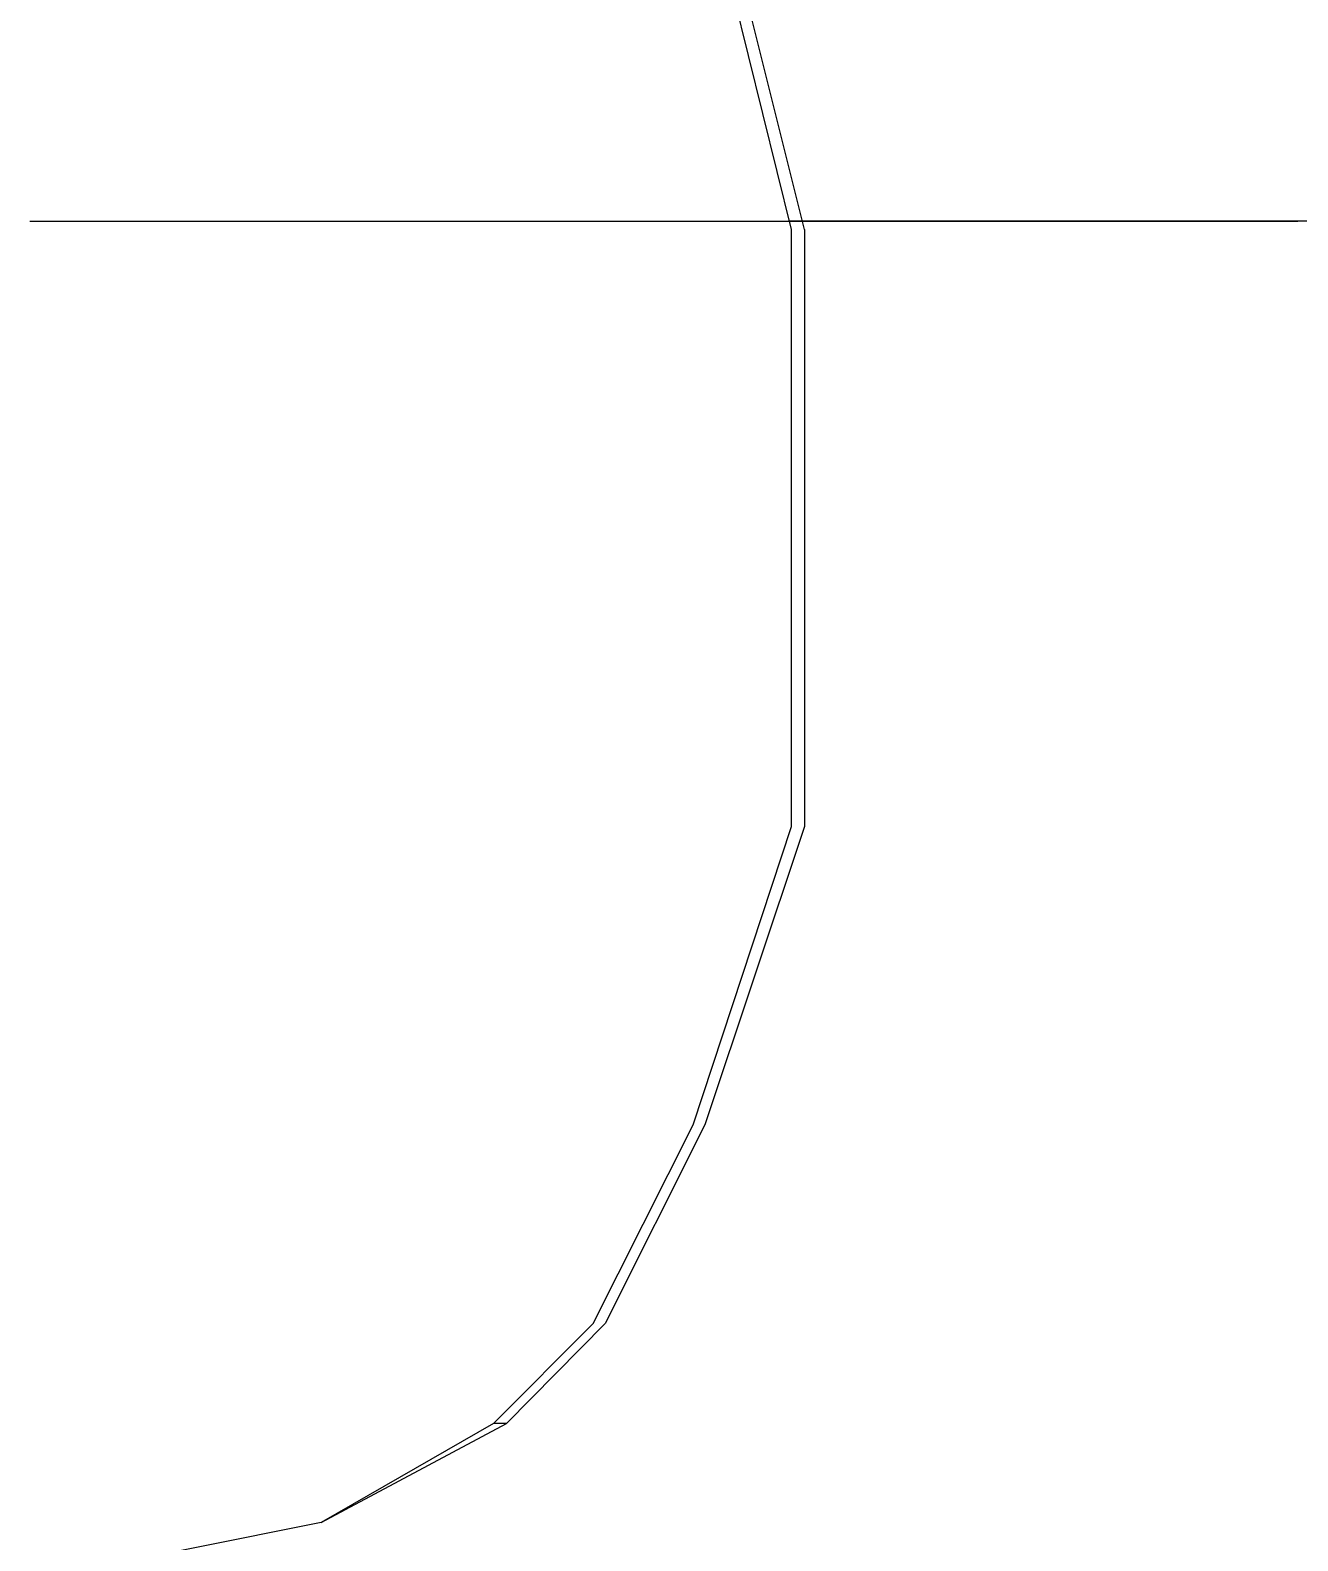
# Model space of a CAD drawing. Extents: x 65572 to 72871, y 30718 to 33858.
# Drawn here: x 65960.75 to 65968.46, y 30839.52 to 30848.7 of the extents above; entities that cross this region are included whole.
import ezdxf

# ---------------------------------------------------------------- set-up
doc = ezdxf.new("R2010")
doc.units = 0
doc.header["$LTSCALE"] = 0.5
doc.header["$MEASUREMENT"] = 0
doc.layers.get('0').update_dxf_attribs({"color": 20, "linetype": 'CONTINUOUS'})
doc.layers.get('DEFPOINTS').update_dxf_attribs({"linetype": 'CONTINUOUS', "lineweight": 5})
doc.layers.add('Annotations', color=40, linetype='CONTINUOUS', lineweight=5)
doc.layers.add('Layout', color=154, linetype='CONTINUOUS', lineweight=5)
doc.styles.get("Standard").update_dxf_attribs({"font": 'arial.ttf'})
doc.dimstyles.new('ARCH', dxfattribs={"dimscale": 96, "dimtxt": 0.0625, "dimasz": 0.0625, "dimexe": 0.04, "dimexo": 0.09375, "dimgap": 0.03125, "dimtad": 1, "dimdec": 0, "dimrnd": 0.0625, "dimzin": 3, "dimdsep": 46, "dimlunit": 4, "dimtxsty": 'Standard', "dimblk1": 'ARCHTICK', "dimblk2": 'ARCHTICK', "dimsah": 1, "dimcen": 0, "dimdle": 0.03125, "dimclrd": 256, "dimclre": 256, "dimclrt": 256, "dimazin": 0, "dimtfac": 1, "dimtdec": 0, "dimtmove": 2, "dimatfit": 3, "dimldrblk": 'OBLIQUE', "dimfxl": 0.3, "dimfxlon": 1, "dimfrac": 2, "dimarcsym": 0})

# ---------------------------------------------------------------- blocks, each defined once
blk = doc.blocks.new('_ArchTick')
at = {"const_width": 0.15}
blk.add_lwpolyline([(-0.5, -0.5), (0.5, 0.5)], dxfattribs=at)
blk = doc.blocks.new('*D33')
at = {"layer": 'Annotations', "lineweight": -2}
for p, q in [((65894.4316, 30757.0648), (65894.4316, 30880.0465)), ((65923.2316, 30877.0465), (65890.5916, 30877.0465)), ((65923.2316, 30760.0648), (65890.5916, 30760.0648))]:
    blk.add_line(p, q, dxfattribs=at)
at = {"layer": 'DEFPOINTS', "color": 0}
for p in [(65894.4316, 30877.0465), (65967.6312, 30877.0465), (65967.6312, 30760.0648)]:
    blk.add_point(p, dxfattribs=at)
at = {"layer": 'Annotations', "lineweight": -2, "xscale": 6, "yscale": 6, "zscale": 6}
for p, rotation in [((65894.4316, 30877.0465), 90), ((65894.4316, 30760.0648), 270)]:
    blk.add_blockref('_ArchTick', p, dxfattribs=dict(at, rotation=rotation))
at = {"layer": 'Annotations', "insert": (65900.4946, 30818.5556), "char_height": 6, "attachment_point": 5, "rotation": 270}
blk.add_mtext('9\'-9"', dxfattribs=at)
blk = doc.blocks.new('_Oblique')
at = {"lineweight": -2}
blk.add_line((-0.5, -0.5), (0.5, 0.5), dxfattribs=at)
blk = doc.blocks.new('12fstg01')
at = {"color": 0, "linetype": 'ByBlock'}
for p, q in [((-0.1651, 0.78624), (-0.10158, 0.79897)), ((-0.1651, 0.78624), (-0.18876, 0.7736)), ((-0.1871, 0.7736), (-0.1651, 0.78624)), ((-0.20136, 0.76086), (-0.18876, 0.7736)), ((-0.1871, 0.7736), (-0.19983, 0.76086)), ((-0.18876, 0.7736), (-0.1871, 0.7736)), ((-0.21409, 0.73549), (-0.20136, 0.76086)), ((-0.19983, 0.76086), (-0.21257, 0.73549)), ((-0.22682, 0.69739), (-0.21409, 0.73549)), ((-0.21257, 0.73549), (-0.22516, 0.69739)), ((-0.22682, 0.62118), (-0.22682, 0.69739)), ((-0.22516, 0.69739), (-0.22516, 0.62118)), ((-0.22682, 0.62118), (-0.21409, 0.57035)), ((-0.22516, 0.62118), (-0.21257, 0.57035))]:
    blk.add_line(p, q, dxfattribs=at)

msp = doc.modelspace()

# ---------------------------------------------------------------- linework, layer by layer
at = {"layer": 'Layout', "linetype": 'ByBlock'}
for points in [[(65960.752104, 30847.537069), (65960.757329, 30847.537069), (65960.762554, 30847.537069), (65960.767779, 30847.537069), (65960.773004, 30847.537069), (65960.778229, 30847.537069), (65960.783454, 30847.537069), (65960.788679, 30847.537069), (65960.793904, 30847.537069), (65960.799129, 30847.537069), (65960.804353, 30847.537069), (65960.809578, 30847.537069), (65960.814803, 30847.537069), (65960.820028, 30847.537069), (65960.825253, 30847.537069), (65960.830478, 30847.537069), (65960.835703, 30847.537069), (65960.840928, 30847.537069), (65960.846153, 30847.537069), (65960.851378, 30847.537069), (65960.856603, 30847.537069), (65960.861828, 30847.537069), (65960.867053, 30847.537069), (65960.872278, 30847.537069), (65960.877503, 30847.537069), (65960.882728, 30847.537069), (65960.887953, 30847.537069), (65960.893178, 30847.537069), (65960.898403, 30847.537069), (65960.903628, 30847.537069), (65960.908853, 30847.537069), (65960.914078, 30847.537069), (65960.919303, 30847.537069), (65960.924528, 30847.537069), (65960.929753, 30847.537069), (65960.934978, 30847.537069), (65960.940202, 30847.537069), (65960.945427, 30847.537069), (65960.950652, 30847.537069), (65960.955877, 30847.537069), (65960.961102, 30847.537069), (65960.966327, 30847.537069), (65960.971552, 30847.537069), (65960.976777, 30847.537069), (65960.982002, 30847.537069), (65960.987227, 30847.537069), (65960.992452, 30847.537069), (65960.997677, 30847.537069), (65961.002902, 30847.537069), (65961.008127, 30847.537069), (65961.013352, 30847.537069), (65961.018577, 30847.537069), (65961.023802, 30847.537069), (65961.029027, 30847.537069), (65961.034252, 30847.537069), (65961.039477, 30847.537069), (65961.044702, 30847.537069), (65961.049927, 30847.537069), (65961.055152, 30847.537069), (65961.060377, 30847.537069), (65961.065602, 30847.537069), (65961.070826, 30847.537069), (65961.076051, 30847.537069), (65961.081276, 30847.537069), (65961.086501, 30847.537069), (65961.091726, 30847.537069), (65961.096951, 30847.537069), (65961.102176, 30847.537069), (65961.107401, 30847.537069), (65961.112626, 30847.537069), (65961.117851, 30847.537069), (65961.123076, 30847.537069), (65961.128301, 30847.537069), (65961.133526, 30847.537069), (65961.138751, 30847.537069), (65961.143976, 30847.537069), (65961.149201, 30847.537069), (65961.154426, 30847.537069), (65961.159651, 30847.537069), (65961.164876, 30847.537069), (65961.170101, 30847.537069), (65961.175326, 30847.537069), (65961.180551, 30847.537069), (65961.185776, 30847.537069), (65961.191001, 30847.537069), (65961.196226, 30847.537069), (65961.201451, 30847.537069), (65961.206675, 30847.537069), (65961.2119, 30847.537069), (65961.217125, 30847.537069), (65961.22235, 30847.537069), (65961.227575, 30847.537069), (65961.2328, 30847.537069), (65961.238025, 30847.537069), (65961.24325, 30847.537069), (65961.248475, 30847.537069), (65961.2537, 30847.537069), (65961.258925, 30847.537069), (65961.26415, 30847.537069), (65961.269375, 30847.537069), (65961.2746, 30847.537069), (65961.279825, 30847.537069), (65961.28505, 30847.537069), (65961.290275, 30847.537069), (65961.2955, 30847.537069), (65961.300725, 30847.537069), (65961.30595, 30847.537069), (65961.311175, 30847.537069), (65961.3164, 30847.537069), (65961.321625, 30847.537069), (65961.32685, 30847.537069), (65961.332075, 30847.537069), (65961.3373, 30847.537069), (65961.342524, 30847.537069), (65961.347749, 30847.537069), (65961.352974, 30847.537069), (65961.358199, 30847.537069), (65961.363424, 30847.537069), (65961.368649, 30847.537069), (65961.373874, 30847.537069), (65961.379099, 30847.537069), (65961.384324, 30847.537069), (65961.389549, 30847.537069), (65961.394774, 30847.537069), (65961.399999, 30847.537069), (65961.405224, 30847.537069), (65961.410449, 30847.537069), (65961.415674, 30847.537069), (65961.420899, 30847.537069), (65961.426124, 30847.537069), (65961.431349, 30847.537069), (65961.436574, 30847.537069), (65961.441799, 30847.537069), (65961.447024, 30847.537069), (65961.452249, 30847.537069), (65961.457474, 30847.537069), (65961.462699, 30847.537069), (65961.467924, 30847.537069), (65961.473148, 30847.537069), (65961.478373, 30847.537069), (65961.483598, 30847.537069), (65961.488823, 30847.537069), (65961.494048, 30847.537069), (65961.499273, 30847.537069), (65961.504498, 30847.537069), (65961.509723, 30847.537069), (65961.514948, 30847.537069), (65961.520173, 30847.537069), (65961.525398, 30847.537069), (65961.530623, 30847.537069), (65961.535848, 30847.537069), (65961.541073, 30847.537069), (65961.546298, 30847.537069), (65961.551523, 30847.537069), (65961.556748, 30847.537069), (65961.561973, 30847.537069), (65961.567198, 30847.537069), (65961.572423, 30847.537069), (65961.577648, 30847.537069), (65961.582873, 30847.537069), (65961.588098, 30847.537069), (65961.593323, 30847.537069), (65961.598548, 30847.537069), (65961.603773, 30847.537069), (65961.608997, 30847.537069), (65961.614222, 30847.537069), (65961.619447, 30847.537069), (65961.624672, 30847.537069), (65961.629897, 30847.537069), (65961.635122, 30847.537069), (65961.640347, 30847.537069), (65961.645572, 30847.537069), (65961.650797, 30847.537069), (65961.656022, 30847.537069), (65961.661247, 30847.537069), (65961.666472, 30847.537069), (65961.671697, 30847.537069), (65961.676922, 30847.537069), (65961.682147, 30847.537069), (65961.687372, 30847.537069), (65961.692597, 30847.537069), (65961.697822, 30847.537069), (65961.703047, 30847.537069), (65961.708272, 30847.537069), (65961.713497, 30847.537069), (65961.718722, 30847.537069), (65961.723947, 30847.537069), (65961.729172, 30847.537069), (65961.734397, 30847.537069), (65961.739622, 30847.537069), (65961.744846, 30847.537069), (65961.750071, 30847.537069), (65961.755296, 30847.537069), (65961.760521, 30847.537069), (65961.765746, 30847.537069), (65961.770971, 30847.537069), (65961.776196, 30847.537069), (65961.781421, 30847.537069), (65961.786646, 30847.537069), (65961.791871, 30847.537069), (65961.797096, 30847.537069), (65961.802321, 30847.537069), (65961.807546, 30847.537069), (65961.812771, 30847.537069), (65961.817996, 30847.537069), (65961.823221, 30847.537069), (65961.828446, 30847.537069), (65961.833671, 30847.537069), (65961.838896, 30847.537069), (65961.844121, 30847.537069), (65961.849346, 30847.537069), (65961.854571, 30847.537069), (65961.859796, 30847.537069), (65961.865021, 30847.537069), (65961.870246, 30847.537069), (65961.87547, 30847.537069), (65961.880695, 30847.537069), (65961.88592, 30847.537069), (65961.891145, 30847.537069), (65961.89637, 30847.537069), (65961.901595, 30847.537069), (65961.90682, 30847.537069), (65961.912045, 30847.537069), (65961.91727, 30847.537069), (65961.922495, 30847.537069), (65961.92772, 30847.537069), (65961.932945, 30847.537069), (65961.93817, 30847.537069), (65961.943395, 30847.537069), (65961.94862, 30847.537069), (65961.953845, 30847.537069), (65961.95907, 30847.537069), (65961.964295, 30847.537069), (65961.96952, 30847.537069), (65961.974745, 30847.537069), (65961.97997, 30847.537069), (65961.985195, 30847.537069), (65961.99042, 30847.537069), (65961.995645, 30847.537069), (65962.00087, 30847.537069), (65962.006095, 30847.537069), (65962.011319, 30847.537069), (65962.016544, 30847.537069), (65962.021769, 30847.537069), (65962.026994, 30847.537069), (65962.032219, 30847.537069), (65962.037444, 30847.537069), (65962.042669, 30847.537069), (65962.047894, 30847.537069), (65962.053119, 30847.537069), (65962.058344, 30847.537069), (65962.063569, 30847.537069), (65962.068794, 30847.537069), (65962.074019, 30847.537069), (65962.079244, 30847.537069), (65962.084469, 30847.537069), (65962.089694, 30847.537069), (65962.094919, 30847.537069), (65962.100144, 30847.537069), (65962.105369, 30847.537069), (65962.110594, 30847.537069), (65962.115819, 30847.537069), (65962.121044, 30847.537069), (65962.126269, 30847.537069), (65962.131494, 30847.537069), (65962.136719, 30847.537069), (65962.141943, 30847.537069), (65962.147168, 30847.537069), (65962.152393, 30847.537069), (65962.157618, 30847.537069), (65962.162843, 30847.537069), (65962.168068, 30847.537069), (65962.173293, 30847.537069), (65962.178518, 30847.537069), (65962.183743, 30847.537069), (65962.188968, 30847.537069), (65962.194193, 30847.537069), (65962.199418, 30847.537069), (65962.204643, 30847.537069), (65962.209868, 30847.537069), (65962.215093, 30847.537069), (65962.220318, 30847.537069), (65962.225543, 30847.537069), (65962.230768, 30847.537069), (65962.235993, 30847.537069), (65962.241218, 30847.537069), (65962.246443, 30847.537069), (65962.251668, 30847.537069), (65962.256893, 30847.537069), (65962.262118, 30847.537069), (65962.267343, 30847.537069), (65962.272568, 30847.537069), (65962.277792, 30847.537069), (65962.283017, 30847.537069), (65962.288242, 30847.537069), (65962.293467, 30847.537069), (65962.298692, 30847.537069), (65962.303917, 30847.537069), (65962.309142, 30847.537069), (65962.314367, 30847.537069), (65962.319592, 30847.537069), (65962.324817, 30847.537069), (65962.330042, 30847.537069), (65962.335267, 30847.537069), (65962.340492, 30847.537069), (65962.345717, 30847.537069), (65962.350942, 30847.537069), (65962.356167, 30847.537069), (65962.361392, 30847.537069), (65962.366617, 30847.537069), (65962.371842, 30847.537069), (65962.377067, 30847.537069), (65962.382292, 30847.537069), (65962.387517, 30847.537069), (65962.392742, 30847.537069), (65962.397967, 30847.537069), (65962.403192, 30847.537069), (65962.408417, 30847.537069), (65962.413641, 30847.537069), (65962.418866, 30847.537069), (65962.424091, 30847.537069), (65962.429316, 30847.537069), (65962.434541, 30847.537069), (65962.439766, 30847.537069), (65962.444991, 30847.537069), (65962.450216, 30847.537069), (65962.455441, 30847.537069), (65962.460666, 30847.537069), (65962.465891, 30847.537069), (65962.471116, 30847.537069), (65962.476341, 30847.537069), (65962.481566, 30847.537069), (65962.486791, 30847.537069), (65962.492016, 30847.537069), (65962.497241, 30847.537069), (65962.502466, 30847.537069), (65962.507691, 30847.537069), (65962.512916, 30847.537069), (65962.518141, 30847.537069), (65962.523366, 30847.537069), (65962.528591, 30847.537069), (65962.533816, 30847.537069), (65962.539041, 30847.537069), (65962.544265, 30847.537069), (65962.54949, 30847.537069), (65962.554715, 30847.537069), (65962.55994, 30847.537069), (65962.565165, 30847.537069), (65962.57039, 30847.537069), (65962.575615, 30847.537069), (65962.58084, 30847.537069), (65962.586065, 30847.537069), (65962.59129, 30847.537069), (65962.596515, 30847.537069), (65962.60174, 30847.537069), (65962.606965, 30847.537069), (65962.61219, 30847.537069), (65962.617415, 30847.537069), (65962.62264, 30847.537069), (65962.627865, 30847.537069), (65962.63309, 30847.537069), (65962.638315, 30847.537069), (65962.64354, 30847.537069), (65962.648765, 30847.537069), (65962.65399, 30847.537069), (65962.659215, 30847.537069), (65962.66444, 30847.537069), (65962.669665, 30847.537069), (65962.67489, 30847.537069), (65962.680114, 30847.537069), (65962.685339, 30847.537069), (65962.690564, 30847.537069), (65962.695789, 30847.537069), (65962.701014, 30847.537069), (65962.706239, 30847.537069), (65962.711464, 30847.537069), (65962.716689, 30847.537069), (65962.721914, 30847.537069), (65962.727139, 30847.537069), (65962.732364, 30847.537069), (65962.737589, 30847.537069), (65962.742814, 30847.537069), (65962.748039, 30847.537069), (65962.753264, 30847.537069), (65962.758489, 30847.537069), (65962.763714, 30847.537069), (65962.768939, 30847.537069), (65962.774164, 30847.537069), (65962.779389, 30847.537069), (65962.784614, 30847.537069), (65962.789839, 30847.537069), (65962.795064, 30847.537069), (65962.800289, 30847.537069), (65962.805514, 30847.537069), (65962.810739, 30847.537069), (65962.815963, 30847.537069), (65962.821188, 30847.537069), (65962.826413, 30847.537069), (65962.831638, 30847.537069), (65962.836863, 30847.537069), (65962.842088, 30847.537069), (65962.847313, 30847.537069), (65962.852538, 30847.537069), (65962.857763, 30847.537069), (65962.862988, 30847.537069), (65962.868213, 30847.537069), (65962.873438, 30847.537069), (65962.878663, 30847.537069), (65962.883888, 30847.537069), (65962.889113, 30847.537069), (65962.894338, 30847.537069), (65962.899563, 30847.537069), (65962.904788, 30847.537069), (65962.910013, 30847.537069), (65962.915238, 30847.537069), (65962.920463, 30847.537069), (65962.925688, 30847.537069), (65962.930913, 30847.537069), (65962.936138, 30847.537069), (65962.941363, 30847.537069), (65962.946587, 30847.537069), (65962.951812, 30847.537069), (65962.957037, 30847.537069), (65962.962262, 30847.537069), (65962.967487, 30847.537069), (65962.972712, 30847.537069), (65962.977937, 30847.537069), (65962.983162, 30847.537069), (65962.988387, 30847.537069), (65962.993612, 30847.537069), (65962.998837, 30847.537069), (65963.004062, 30847.537069), (65963.009287, 30847.537069), (65963.014512, 30847.537069), (65963.019737, 30847.537069), (65963.024962, 30847.537069), (65963.030187, 30847.537069), (65963.035412, 30847.537069), (65963.040637, 30847.537069), (65963.045862, 30847.537069), (65963.051087, 30847.537069), (65963.056312, 30847.537069), (65963.061537, 30847.537069), (65963.066762, 30847.537069), (65963.071987, 30847.537069), (65963.077212, 30847.537069), (65963.082436, 30847.537069), (65963.087661, 30847.537069), (65963.092886, 30847.537069), (65963.098111, 30847.537069), (65963.103336, 30847.537069), (65963.108561, 30847.537069), (65963.113786, 30847.537069), (65963.119011, 30847.537069), (65963.124236, 30847.537069), (65963.129461, 30847.537069), (65963.134686, 30847.537069), (65963.139911, 30847.537069), (65963.145136, 30847.537069), (65963.150361, 30847.537069), (65963.155586, 30847.537069), (65963.160811, 30847.537069), (65963.166036, 30847.537069), (65963.171261, 30847.537069), (65963.176486, 30847.537069), (65963.181711, 30847.537069), (65963.186936, 30847.537069), (65963.192161, 30847.537069), (65963.197386, 30847.537069), (65963.202611, 30847.537069), (65963.207836, 30847.537069), (65963.213061, 30847.537069), (65963.218285, 30847.537069), (65963.22351, 30847.537069), (65963.228735, 30847.537069), (65963.23396, 30847.537069), (65963.239185, 30847.537069), (65963.24441, 30847.537069), (65963.249635, 30847.537069), (65963.25486, 30847.537069), (65963.260085, 30847.537069), (65963.26531, 30847.537069), (65963.270535, 30847.537069), (65963.27576, 30847.537069), (65963.280985, 30847.537069), (65963.28621, 30847.537069), (65963.291435, 30847.537069), (65963.29666, 30847.537069), (65963.301885, 30847.537069), (65963.30711, 30847.537069), (65963.312335, 30847.537069), (65963.31756, 30847.537069), (65963.322785, 30847.537069), (65963.32801, 30847.537069), (65963.333235, 30847.537069), (65963.33846, 30847.537069), (65963.343685, 30847.537069), (65963.348909, 30847.537069), (65963.354134, 30847.537069), (65963.359359, 30847.537069), (65963.364584, 30847.537069), (65963.369809, 30847.537069), (65963.375034, 30847.537069), (65963.380259, 30847.537069), (65963.385484, 30847.537069), (65963.390709, 30847.537069), (65963.395934, 30847.537069), (65963.401159, 30847.537069), (65963.406384, 30847.537069), (65963.411609, 30847.537069), (65963.416834, 30847.537069), (65963.422059, 30847.537069), (65963.427284, 30847.537069), (65963.432509, 30847.537069), (65963.437734, 30847.537069), (65963.442959, 30847.537069), (65963.448184, 30847.537069), (65963.453409, 30847.537069), (65963.458634, 30847.537069), (65963.463859, 30847.537069), (65963.469084, 30847.537069), (65963.474309, 30847.537069), (65963.479534, 30847.537069), (65963.484758, 30847.537069), (65963.489983, 30847.537069), (65963.495208, 30847.537069), (65963.500433, 30847.537069), (65963.505658, 30847.537069), (65963.510883, 30847.537069), (65963.516108, 30847.537069), (65963.521333, 30847.537069), (65963.526558, 30847.537069), (65963.531783, 30847.537069), (65963.537008, 30847.537069), (65963.542233, 30847.537069), (65963.547458, 30847.537069), (65963.552683, 30847.537069), (65963.557908, 30847.537069), (65963.563133, 30847.537069), (65963.568358, 30847.537069), (65963.573583, 30847.537069), (65963.578808, 30847.537069), (65963.584033, 30847.537069), (65963.589258, 30847.537069), (65963.594483, 30847.537069), (65963.599708, 30847.537069), (65963.604933, 30847.537069), (65963.610158, 30847.537069), (65963.615383, 30847.537069), (65963.620607, 30847.537069), (65963.625832, 30847.537069), (65963.631057, 30847.537069), (65963.636282, 30847.537069), (65963.641507, 30847.537069), (65963.646732, 30847.537069), (65963.651957, 30847.537069), (65963.657182, 30847.537069), (65963.662407, 30847.537069), (65963.667632, 30847.537069), (65963.672857, 30847.537069), (65963.678082, 30847.537069), (65963.683307, 30847.537069), (65963.688532, 30847.537069), (65963.693757, 30847.537069), (65963.698982, 30847.537069), (65963.704207, 30847.537069), (65963.709432, 30847.537069), (65963.714657, 30847.537069), (65963.719882, 30847.537069), (65963.725107, 30847.537069), (65963.730332, 30847.537069), (65963.735557, 30847.537069), (65963.740782, 30847.537069), (65963.746007, 30847.537069), (65963.751231, 30847.537069), (65963.756456, 30847.537069), (65963.761681, 30847.537069), (65963.766906, 30847.537069), (65963.772131, 30847.537069), (65963.777356, 30847.537069), (65963.782581, 30847.537069), (65963.787806, 30847.537069), (65963.793031, 30847.537069), (65963.798256, 30847.537069), (65963.803481, 30847.537069), (65963.808706, 30847.537069), (65963.813931, 30847.537069), (65963.819156, 30847.537069), (65963.824381, 30847.537069), (65963.829606, 30847.537069), (65963.834831, 30847.537069), (65963.840056, 30847.537069), (65963.845281, 30847.537069), (65963.850506, 30847.537069), (65963.855731, 30847.537069), (65963.860956, 30847.537069), (65963.866181, 30847.537069), (65963.871406, 30847.537069), (65963.876631, 30847.537069), (65963.881856, 30847.537069), (65963.88708, 30847.537069), (65963.892305, 30847.537069), (65963.89753, 30847.537069), (65963.902755, 30847.537069), (65963.90798, 30847.537069), (65963.913205, 30847.537069), (65963.91843, 30847.537069), (65963.923655, 30847.537069), (65963.92888, 30847.537069), (65963.934105, 30847.537069), (65963.93933, 30847.537069), (65963.944555, 30847.537069), (65963.94978, 30847.537069), (65963.955005, 30847.537069), (65963.96023, 30847.537069), (65963.965455, 30847.537069), (65963.97068, 30847.537069), (65963.975905, 30847.537069), (65963.98113, 30847.537069), (65963.986355, 30847.537069), (65963.99158, 30847.537069), (65963.996805, 30847.537069), (65964.00203, 30847.537069), (65964.007255, 30847.537069), (65964.01248, 30847.537069), (65964.017705, 30847.537069), (65964.022929, 30847.537069), (65964.028154, 30847.537069), (65964.033379, 30847.537069), (65964.038604, 30847.537069), (65964.043829, 30847.537069), (65964.049054, 30847.537069), (65964.054279, 30847.537069), (65964.059504, 30847.537069), (65964.064729, 30847.537069), (65964.069954, 30847.537069), (65964.075179, 30847.537069), (65964.080404, 30847.537069), (65964.085629, 30847.537069), (65964.090854, 30847.537069), (65964.096079, 30847.537069), (65964.101304, 30847.537069), (65964.106529, 30847.537069), (65964.111754, 30847.537069), (65964.116979, 30847.537069), (65964.122204, 30847.537069), (65964.127429, 30847.537069), (65964.132654, 30847.537069), (65964.137879, 30847.537069), (65964.143104, 30847.537069), (65964.148329, 30847.537069), (65964.153553, 30847.537069), (65964.158778, 30847.537069), (65964.164003, 30847.537069), (65964.169228, 30847.537069), (65964.174453, 30847.537069), (65964.179678, 30847.537069), (65964.184903, 30847.537069), (65964.190128, 30847.537069), (65964.195353, 30847.537069), (65964.200578, 30847.537069), (65964.205803, 30847.537069), (65964.211028, 30847.537069), (65964.216253, 30847.537069), (65964.221478, 30847.537069), (65964.226703, 30847.537069), (65964.231928, 30847.537069), (65964.237153, 30847.537069), (65964.242378, 30847.537069), (65964.247603, 30847.537069), (65964.252828, 30847.537069), (65964.258053, 30847.537069), (65964.263278, 30847.537069), (65964.268503, 30847.537069), (65964.273728, 30847.537069), (65964.278953, 30847.537069), (65964.284178, 30847.537069), (65964.289402, 30847.537069), (65964.294627, 30847.537069), (65964.299852, 30847.537069), (65964.305077, 30847.537069), (65964.310302, 30847.537069), (65964.315527, 30847.537069), (65964.320752, 30847.537069), (65964.325977, 30847.537069), (65964.331202, 30847.537069), (65964.336427, 30847.537069), (65964.341652, 30847.537069), (65964.346877, 30847.537069), (65964.352102, 30847.537069), (65964.357327, 30847.537069), (65964.362552, 30847.537069), (65964.367777, 30847.537069), (65964.373002, 30847.537069), (65964.378227, 30847.537069), (65964.383452, 30847.537069), (65964.388677, 30847.537069), (65964.393902, 30847.537069), (65964.399127, 30847.537069), (65964.404352, 30847.537069), (65964.409577, 30847.537069), (65964.414802, 30847.537069), (65964.420027, 30847.537069), (65964.425251, 30847.537069), (65964.430476, 30847.537069), (65964.435701, 30847.537069), (65964.440926, 30847.537069), (65964.446151, 30847.537069), (65964.451376, 30847.537069), (65964.456601, 30847.537069), (65964.461826, 30847.537069), (65964.467051, 30847.537069), (65964.472276, 30847.537069), (65964.477501, 30847.537069), (65964.482726, 30847.537069), (65964.487951, 30847.537069), (65964.493176, 30847.537069), (65964.498401, 30847.537069), (65964.503626, 30847.537069), (65964.508851, 30847.537069), (65964.514076, 30847.537069), (65964.519301, 30847.537069), (65964.524526, 30847.537069), (65964.529751, 30847.537069), (65964.534976, 30847.537069), (65964.540201, 30847.537069), (65964.545426, 30847.537069), (65964.550651, 30847.537069), (65964.555875, 30847.537069), (65964.5611, 30847.537069), (65964.566325, 30847.537069), (65964.57155, 30847.537069), (65964.576775, 30847.537069), (65964.582, 30847.537069), (65964.587225, 30847.537069), (65964.59245, 30847.537069), (65964.597675, 30847.537069), (65964.6029, 30847.537069), (65964.608125, 30847.537069), (65964.61335, 30847.537069), (65964.618575, 30847.537069), (65964.6238, 30847.537069), (65964.629025, 30847.537069), (65964.63425, 30847.537069), (65964.639475, 30847.537069), (65964.6447, 30847.537069), (65964.649925, 30847.537069), (65964.65515, 30847.537069), (65964.660375, 30847.537069), (65964.6656, 30847.537069), (65964.670825, 30847.537069), (65964.67605, 30847.537069), (65964.681275, 30847.537069), (65964.6865, 30847.537069), (65964.691724, 30847.537069), (65964.696949, 30847.537069), (65964.702174, 30847.537069), (65964.707399, 30847.537069), (65964.712624, 30847.537069), (65964.717849, 30847.537069), (65964.723074, 30847.537069), (65964.728299, 30847.537069), (65964.733524, 30847.537069), (65964.738749, 30847.537069), (65964.743974, 30847.537069), (65964.749199, 30847.537069), (65964.754424, 30847.537069), (65964.759649, 30847.537069), (65964.764874, 30847.537069), (65964.770099, 30847.537069), (65964.775324, 30847.537069), (65964.780549, 30847.537069), (65964.785988, 30847.537069), (65964.791812, 30847.537069), (65964.797637, 30847.537069), (65964.803461, 30847.537069), (65964.809286, 30847.537069), (65964.81511, 30847.537069), (65964.820935, 30847.537069), (65964.826759, 30847.537069), (65964.832584, 30847.537069), (65964.838408, 30847.537069), (65964.844233, 30847.537069), (65964.850058, 30847.537069), (65964.855882, 30847.537069), (65964.861707, 30847.537069), (65964.867531, 30847.537069), (65964.873356, 30847.537069), (65964.87918, 30847.537069), (65964.885005, 30847.537069), (65964.890829, 30847.537069), (65964.896654, 30847.537069), (65964.902478, 30847.537069), (65964.908303, 30847.537069), (65964.914127, 30847.537069), (65964.919952, 30847.537069), (65964.925776, 30847.537069), (65964.931601, 30847.537069), (65964.937425, 30847.537069), (65964.94325, 30847.537069), (65964.949074, 30847.537069), (65964.954899, 30847.537069), (65964.960723, 30847.537069), (65964.966548, 30847.537069), (65964.972372, 30847.537069), (65964.978197, 30847.537069), (65964.984021, 30847.537069), (65964.989846, 30847.537069), (65964.99567, 30847.537069), (65965.001495, 30847.537069), (65965.007319, 30847.537069), (65965.013144, 30847.537069), (65965.018968, 30847.537069), (65965.024793, 30847.537069), (65965.030617, 30847.537069), (65965.036442, 30847.537069), (65965.042266, 30847.537069), (65965.048091, 30847.537069), (65965.053915, 30847.537069), (65965.05974, 30847.537069), (65965.065564, 30847.537069), (65965.071389, 30847.537069), (65965.077213, 30847.537069), (65965.083038, 30847.537069), (65965.088862, 30847.537069), (65965.094687, 30847.537069), (65965.100511, 30847.537069), (65965.106336, 30847.537069), (65965.11216, 30847.537069), (65965.117985, 30847.537069), (65965.123809, 30847.537069), (65965.129634, 30847.537069), (65965.135459, 30847.537069), (65965.141283, 30847.537069), (65965.147108, 30847.537069), (65965.152932, 30847.537069), (65965.158757, 30847.537069), (65965.164581, 30847.537069), (65965.170406, 30847.537069), (65965.17623, 30847.537069), (65965.182055, 30847.537069), (65965.187879, 30847.537069), (65965.193704, 30847.537069), (65965.199528, 30847.537069), (65965.205353, 30847.537069), (65965.211177, 30847.537069), (65965.217002, 30847.537069), (65965.222826, 30847.537069), (65965.228651, 30847.537069), (65965.234475, 30847.537069), (65965.2403, 30847.537069), (65965.246124, 30847.537069), (65965.251949, 30847.537069), (65965.257773, 30847.537069), (65965.263598, 30847.537069), (65965.269422, 30847.537069), (65965.275247, 30847.537069), (65965.281071, 30847.537069), (65965.286896, 30847.537069), (65965.29272, 30847.537069), (65965.298545, 30847.537069), (65965.304369, 30847.537069), (65965.310194, 30847.537069), (65965.316018, 30847.537069), (65965.321843, 30847.537069), (65965.327667, 30847.537069), (65965.333492, 30847.537069), (65965.339316, 30847.537069), (65965.345141, 30847.537069), (65965.350965, 30847.537069), (65965.35679, 30847.537069), (65965.362614, 30847.537069), (65965.368439, 30847.537069), (65965.374263, 30847.537069), (65965.380088, 30847.537069), (65965.385912, 30847.537069), (65965.391737, 30847.537069), (65965.397561, 30847.537069), (65965.403386, 30847.537069), (65965.40921, 30847.537069), (65965.415035, 30847.537069), (65965.420859, 30847.537069), (65965.426684, 30847.537069), (65965.432509, 30847.537069), (65965.438333, 30847.537069), (65965.444158, 30847.537069), (65965.449982, 30847.537069), (65965.455807, 30847.537069), (65965.461631, 30847.537069), (65965.467456, 30847.537069), (65965.47328, 30847.537069), (65965.479105, 30847.537069), (65965.484929, 30847.537069), (65965.490754, 30847.537069), (65965.496578, 30847.537069), (65965.502403, 30847.537069), (65965.508227, 30847.537069), (65965.514052, 30847.537069), (65965.519876, 30847.537069), (65965.525701, 30847.537069), (65965.531525, 30847.537069), (65965.53735, 30847.537069), (65965.543174, 30847.537069), (65965.548999, 30847.537069), (65965.554823, 30847.537069), (65965.560648, 30847.537069), (65965.566472, 30847.537069), (65965.572297, 30847.537069), (65965.578121, 30847.537069), (65965.583946, 30847.537069), (65965.58977, 30847.537069), (65965.595595, 30847.537069), (65965.601419, 30847.537069), (65965.607244, 30847.537069), (65965.613068, 30847.537069), (65965.618893, 30847.537069), (65965.624717, 30847.537069), (65965.630542, 30847.537069), (65965.636366, 30847.537069), (65965.642191, 30847.537069), (65965.648015, 30847.537069), (65965.65384, 30847.537069), (65965.659664, 30847.537069), (65965.665489, 30847.537069), (65965.671313, 30847.537069), (65965.677138, 30847.537069), (65965.682962, 30847.537069), (65965.688787, 30847.537069), (65965.694611, 30847.537069), (65965.700436, 30847.537069), (65965.70626, 30847.537069), (65965.712085, 30847.537069), (65965.71791, 30847.537069), (65965.723734, 30847.537069), (65965.729559, 30847.537069), (65965.735383, 30847.537069), (65965.741208, 30847.537069), (65965.747032, 30847.537069), (65965.752857, 30847.537069), (65965.758681, 30847.537069), (65965.764506, 30847.537069), (65965.77033, 30847.537069), (65965.776155, 30847.537069), (65965.781979, 30847.537069), (65965.787804, 30847.537069), (65965.793628, 30847.537069), (65965.799453, 30847.537069), (65965.805277, 30847.537069), (65965.811102, 30847.537069), (65965.816926, 30847.537069), (65965.822751, 30847.537069), (65965.828575, 30847.537069), (65965.8344, 30847.537069), (65965.840224, 30847.537069), (65965.846049, 30847.537069), (65965.851873, 30847.537069), (65965.857698, 30847.537069), (65965.863522, 30847.537069), (65965.869347, 30847.537069), (65965.875171, 30847.537069), (65965.880996, 30847.537069), (65965.88682, 30847.537069), (65965.892645, 30847.537069), (65965.898469, 30847.537069), (65965.904294, 30847.537069), (65965.910118, 30847.537069), (65965.915943, 30847.537069), (65965.921767, 30847.537069), (65965.927592, 30847.537069), (65965.933416, 30847.537069), (65965.939241, 30847.537069), (65965.945065, 30847.537069), (65965.95089, 30847.537069), (65965.956714, 30847.537069), (65965.962539, 30847.537069), (65965.968363, 30847.537069), (65965.974188, 30847.537069), (65965.980012, 30847.537069), (65965.985837, 30847.537069), (65965.991661, 30847.537069), (65965.997486, 30847.537069), (65966.00331, 30847.537069), (65966.009135, 30847.537069), (65966.01496, 30847.537069), (65966.020784, 30847.537069), (65966.026609, 30847.537069), (65966.032433, 30847.537069), (65966.038258, 30847.537069), (65966.044082, 30847.537069), (65966.049907, 30847.537069), (65966.055731, 30847.537069), (65966.061556, 30847.537069), (65966.06738, 30847.537069), (65966.073205, 30847.537069), (65966.079029, 30847.537069), (65966.084854, 30847.537069), (65966.090678, 30847.537069), (65966.096503, 30847.537069), (65966.102327, 30847.537069), (65966.108152, 30847.537069), (65966.113976, 30847.537069), (65966.119801, 30847.537069), (65966.125625, 30847.537069), (65966.13145, 30847.537069), (65966.137274, 30847.537069), (65966.143099, 30847.537069), (65966.148923, 30847.537069), (65966.154748, 30847.537069), (65966.160572, 30847.537069), (65966.166397, 30847.537069), (65966.172221, 30847.537069), (65966.178046, 30847.537069), (65966.18387, 30847.537069), (65966.189695, 30847.537069), (65966.195519, 30847.537069), (65966.201344, 30847.537069), (65966.207168, 30847.537069), (65966.212993, 30847.537069), (65966.218817, 30847.537069), (65966.224642, 30847.537069), (65966.230466, 30847.537069), (65966.236291, 30847.537069), (65966.242115, 30847.537069), (65966.24794, 30847.537069), (65966.253764, 30847.537069), (65966.259589, 30847.537069), (65966.265413, 30847.537069), (65966.271238, 30847.537069), (65966.277062, 30847.537069), (65966.282887, 30847.537069), (65966.288711, 30847.537069), (65966.294536, 30847.537069), (65966.300361, 30847.537069), (65966.306185, 30847.537069), (65966.31201, 30847.537069), (65966.317834, 30847.537069), (65966.323659, 30847.537069), (65966.329483, 30847.537069), (65966.335308, 30847.537069), (65966.341132, 30847.537069), (65966.346957, 30847.537069), (65966.352781, 30847.537069), (65966.358606, 30847.537069), (65966.36443, 30847.537069), (65966.370255, 30847.537069), (65966.376079, 30847.537069), (65966.381904, 30847.537069), (65966.387728, 30847.537069), (65966.393553, 30847.537069), (65966.399377, 30847.537069), (65966.405202, 30847.537069), (65966.411026, 30847.537069), (65966.416851, 30847.537069), (65966.422675, 30847.537069), (65966.4285, 30847.537069), (65966.434324, 30847.537069), (65966.440149, 30847.537069), (65966.445973, 30847.537069), (65966.451798, 30847.537069), (65966.457622, 30847.537069), (65966.463447, 30847.537069), (65966.469271, 30847.537069), (65966.475096, 30847.537069), (65966.48092, 30847.537069), (65966.486745, 30847.537069), (65966.492569, 30847.537069), (65966.498394, 30847.537069), (65966.504218, 30847.537069), (65966.510043, 30847.537069), (65966.515867, 30847.537069), (65966.521692, 30847.537069), (65966.527516, 30847.537069), (65966.533341, 30847.537069), (65966.539165, 30847.537069), (65966.54499, 30847.537069), (65966.550814, 30847.537069), (65966.556639, 30847.537069), (65966.562463, 30847.537069), (65966.568288, 30847.537069), (65966.574112, 30847.537069), (65966.579937, 30847.537069), (65966.585762, 30847.537069), (65966.591586, 30847.537069), (65966.597411, 30847.537069), (65966.603235, 30847.537069), (65966.60906, 30847.537069), (65966.614884, 30847.537069), (65966.620709, 30847.537069), (65966.626533, 30847.537069), (65966.632358, 30847.537069), (65966.638182, 30847.537069), (65966.644007, 30847.537069), (65966.649831, 30847.537069), (65966.655656, 30847.537069), (65966.66148, 30847.537069), (65966.667305, 30847.537069), (65966.673129, 30847.537069), (65966.678954, 30847.537069), (65966.684778, 30847.537069), (65966.690603, 30847.537069), (65966.696427, 30847.537069), (65966.702252, 30847.537069), (65966.708076, 30847.537069), (65966.713901, 30847.537069), (65966.719725, 30847.537069), (65966.72555, 30847.537069), (65966.731374, 30847.537069), (65966.737199, 30847.537069), (65966.743023, 30847.537069), (65966.748848, 30847.537069), (65966.754672, 30847.537069), (65966.760497, 30847.537069), (65966.766321, 30847.537069), (65966.772146, 30847.537069), (65966.77797, 30847.537069), (65966.783795, 30847.537069), (65966.789619, 30847.537069), (65966.795444, 30847.537069), (65966.801268, 30847.537069), (65966.807093, 30847.537069), (65966.812917, 30847.537069), (65966.818742, 30847.537069), (65966.824566, 30847.537069), (65966.830391, 30847.537069), (65966.836215, 30847.537069), (65966.84204, 30847.537069), (65966.847864, 30847.537069), (65966.853689, 30847.537069), (65966.859513, 30847.537069), (65966.865338, 30847.537069), (65966.871162, 30847.537069), (65966.876987, 30847.537069), (65966.882812, 30847.537069), (65966.888636, 30847.537069), (65966.894461, 30847.537069), (65966.900285, 30847.537069), (65966.90611, 30847.537069), (65966.911934, 30847.537069), (65966.917759, 30847.537069), (65966.923583, 30847.537069), (65966.929408, 30847.537069), (65966.935232, 30847.537069), (65966.941057, 30847.537069), (65966.946881, 30847.537069), (65966.952706, 30847.537069), (65966.95853, 30847.537069), (65966.964355, 30847.537069), (65966.970179, 30847.537069), (65966.976004, 30847.537069), (65966.981828, 30847.537069), (65966.987653, 30847.537069), (65966.993477, 30847.537069), (65966.999302, 30847.537069), (65967.005126, 30847.537069), (65967.010951, 30847.537069), (65967.016775, 30847.537069), (65967.0226, 30847.537069), (65967.028424, 30847.537069), (65967.034249, 30847.537069), (65967.040073, 30847.537069), (65967.045898, 30847.537069), (65967.051722, 30847.537069), (65967.057547, 30847.537069), (65967.063371, 30847.537069), (65967.069196, 30847.537069), (65967.07502, 30847.537069), (65967.080845, 30847.537069), (65967.086669, 30847.537069), (65967.092494, 30847.537069), (65967.098318, 30847.537069), (65967.104143, 30847.537069), (65967.109967, 30847.537069), (65967.115792, 30847.537069), (65967.121616, 30847.537069), (65967.127441, 30847.537069), (65967.133265, 30847.537069), (65967.13909, 30847.537069), (65967.144914, 30847.537069), (65967.150739, 30847.537069), (65967.156563, 30847.537069), (65967.162388, 30847.537069), (65967.168213, 30847.537069), (65967.174037, 30847.537069), (65967.179862, 30847.537069), (65967.185686, 30847.537069), (65967.191511, 30847.537069), (65967.197335, 30847.537069), (65967.20316, 30847.537069), (65967.208984, 30847.537069), (65967.214809, 30847.537069), (65967.220633, 30847.537069), (65967.226458, 30847.537069), (65967.232282, 30847.537069), (65967.238107, 30847.537069), (65967.243931, 30847.537069), (65967.249756, 30847.537069), (65967.25558, 30847.537069), (65967.261405, 30847.537069), (65967.267229, 30847.537069), (65967.273054, 30847.537069), (65967.278878, 30847.537069), (65967.284703, 30847.537069), (65967.290527, 30847.537069), (65967.296352, 30847.537069), (65967.302176, 30847.537069), (65967.308001, 30847.537069), (65967.313825, 30847.537069), (65967.31965, 30847.537069), (65967.325474, 30847.537069), (65967.331299, 30847.537069), (65967.337123, 30847.537069), (65967.342948, 30847.537069), (65967.348772, 30847.537069), (65967.354597, 30847.537069), (65967.360421, 30847.537069), (65967.366246, 30847.537069), (65967.37207, 30847.537069), (65967.377895, 30847.537069), (65967.383719, 30847.537069), (65967.389544, 30847.537069), (65967.395368, 30847.537069), (65967.401193, 30847.537069), (65967.407017, 30847.537069), (65967.412842, 30847.537069), (65967.418666, 30847.537069), (65967.424491, 30847.537069), (65967.430315, 30847.537069), (65967.43614, 30847.537069), (65967.441964, 30847.537069), (65967.447789, 30847.537069), (65967.453613, 30847.537069), (65967.459438, 30847.537069), (65967.465263, 30847.537069), (65967.471087, 30847.537069), (65967.476912, 30847.537069), (65967.482736, 30847.537069), (65967.488561, 30847.537069), (65967.494385, 30847.537069), (65967.50021, 30847.537069), (65967.506034, 30847.537069), (65967.511859, 30847.537069), (65967.517683, 30847.537069), (65967.523508, 30847.537069), (65967.529332, 30847.537069), (65967.535157, 30847.537069), (65967.540981, 30847.537069), (65967.546806, 30847.537069), (65967.55263, 30847.537069), (65967.558455, 30847.537069), (65967.564279, 30847.537069), (65967.570104, 30847.537069), (65967.575928, 30847.537069), (65967.581753, 30847.537069), (65967.587577, 30847.537069), (65967.593402, 30847.537069), (65967.599226, 30847.537069), (65967.605051, 30847.537069), (65967.610875, 30847.537069), (65967.6167, 30847.537069), (65967.622524, 30847.537069), (65967.628349, 30847.537069), (65967.634173, 30847.537069), (65967.639998, 30847.537069), (65967.645822, 30847.537069), (65967.651647, 30847.537069), (65967.657471, 30847.537069), (65967.663296, 30847.537069), (65967.66912, 30847.537069), (65967.674945, 30847.537069), (65967.680769, 30847.537069), (65967.686594, 30847.537069), (65967.692418, 30847.537069), (65967.698243, 30847.537069), (65967.704067, 30847.537069), (65967.709892, 30847.537069), (65967.715716, 30847.537069), (65967.721541, 30847.537069), (65967.727365, 30847.537069), (65967.73319, 30847.537069), (65967.739014, 30847.537069), (65967.744839, 30847.537069), (65967.750664, 30847.537069), (65967.756488, 30847.537069), (65967.762313, 30847.537069), (65967.768137, 30847.537069), (65967.773962, 30847.537069), (65967.779786, 30847.537069), (65967.785611, 30847.537069), (65967.791435, 30847.537069), (65967.79726, 30847.537069), (65967.803084, 30847.537069), (65967.808909, 30847.537069), (65967.814733, 30847.537069), (65967.820558, 30847.537069), (65967.826382, 30847.537069), (65967.832207, 30847.537069), (65967.838031, 30847.537069), (65967.843856, 30847.537069), (65967.84968, 30847.537069), (65967.855505, 30847.537069), (65967.861329, 30847.537069), (65967.867154, 30847.537069), (65967.872978, 30847.537069), (65967.878803, 30847.537069), (65967.884627, 30847.537069), (65967.890452, 30847.537069), (65967.896276, 30847.537069), (65967.902101, 30847.537069), (65967.907925, 30847.537069), (65967.91375, 30847.537069), (65967.919574, 30847.537069), (65967.925399, 30847.537069), (65967.931223, 30847.537069), (65967.937048, 30847.537069), (65967.942872, 30847.537069), (65967.948697, 30847.537069), (65967.954521, 30847.537069), (65967.960346, 30847.537069), (65967.96617, 30847.537069), (65967.971995, 30847.537069), (65967.977819, 30847.537069), (65967.983644, 30847.537069), (65967.989468, 30847.537069), (65967.995293, 30847.537069), (65968.001117, 30847.537069), (65968.006942, 30847.537069), (65968.012766, 30847.537069), (65968.018591, 30847.537069), (65968.024415, 30847.537069), (65968.03024, 30847.537069), (65968.036065, 30847.537069), (65968.041889, 30847.537069), (65968.047714, 30847.537069), (65968.053538, 30847.537069), (65968.059363, 30847.537069), (65968.065187, 30847.537069), (65968.071012, 30847.537069), (65968.076836, 30847.537069), (65968.082661, 30847.537069), (65968.088485, 30847.537069), (65968.09431, 30847.537069), (65968.100134, 30847.537069), (65968.105959, 30847.537069), (65968.111783, 30847.537069), (65968.117608, 30847.537069), (65968.123432, 30847.537069), (65968.129257, 30847.537069), (65968.135081, 30847.537069), (65968.140906, 30847.537069), (65968.14673, 30847.537069), (65968.152555, 30847.537069), (65968.158379, 30847.537069), (65968.164204, 30847.537069), (65968.170028, 30847.537069), (65968.175853, 30847.537069), (65968.181677, 30847.537069), (65968.187502, 30847.537069), (65968.193326, 30847.537069), (65968.199151, 30847.537069), (65968.204975, 30847.537069), (65968.2108, 30847.537069), (65968.216624, 30847.537069), (65968.222449, 30847.537069), (65968.228273, 30847.537069), (65968.234098, 30847.537069), (65968.239922, 30847.537069), (65968.245747, 30847.537069), (65968.251571, 30847.537069), (65968.257396, 30847.537069), (65968.26322, 30847.537069), (65968.269045, 30847.537069), (65968.274869, 30847.537069), (65968.280694, 30847.537069), (65968.286518, 30847.537069), (65968.292343, 30847.537069), (65968.298167, 30847.537069), (65968.303992, 30847.537069), (65968.309816, 30847.537069), (65968.315641, 30847.537069), (65968.321465, 30847.537069), (65968.32729, 30847.537069), (65968.333115, 30847.537069), (65968.338939, 30847.537069), (65968.344764, 30847.537069), (65968.350588, 30847.537069), (65968.356413, 30847.537069), (65968.362237, 30847.537069), (65968.368062, 30847.537069), (65968.373886, 30847.537069), (65968.379711, 30847.537069), (65968.385535, 30847.537069), (65968.39136, 30847.537069), (65968.397184, 30847.537069), (65968.403009, 30847.537069), (65968.408833, 30847.537069), (65968.414658, 30847.537069), (65968.420482, 30847.537069), (65968.426307, 30847.537069), (65968.432131, 30847.537069), (65968.437956, 30847.537069), (65968.44378, 30847.537069), (65968.449605, 30847.537069), (65968.455429, 30847.537069)], [(65984.257726, 30847.537069), (65965.367066, 30847.537069)]]:
    msp.add_lwpolyline(points, dxfattribs=at)

# ---------------------------------------------------------------- block references
at = {"layer": 'Layout', "linetype": 'ByBlock', "xscale": 47.58705652932135, "yscale": 47.58705652932135, "zscale": 47.58705652932135, "rotation": 180}
msp.add_blockref('12fstg01', (65954.664993, 30877.046502), dxfattribs=at)

# ---------------------------------------------------------------- dimensions: what is measured, and where the dimension line sits
at = {"layer": 'Annotations'}
dim = msp.add_linear_dim(base=(65894.431642, 30877.046502), p1=(65967.63117, 30760.064773), p2=(65967.63117, 30877.046502), angle=270, dimstyle='ARCH', dxfattribs=at)
dim.commit()
dim.dimension.update_dxf_attribs({"geometry": '*D33', "text_midpoint": (65900.494642, 30818.555637)})

doc.saveas('drawing.dxf')
